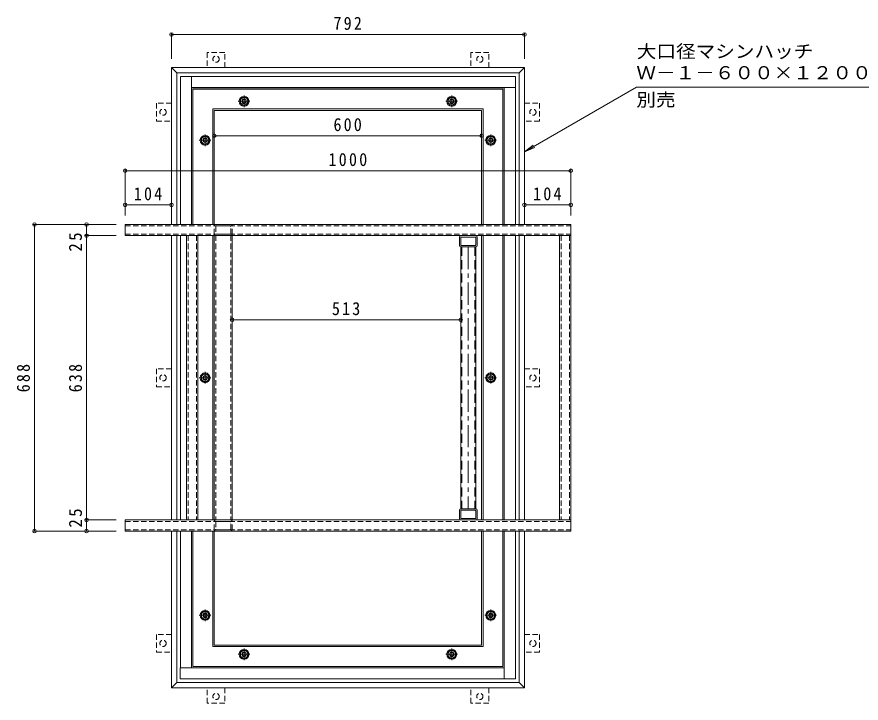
# Model space of a CAD drawing. Units: millimetres at full size, sheet at 1:10. Extents: x -1639 to 1827, y -1370 to 1367.
# Drawn here: x -1639 to 256, y -173 to 1367 of the extents above; entities that cross this region are included whole.
import ezdxf
from ezdxf.enums import TextEntityAlignment as Align

# ---------------------------------------------------------------- set-up
doc = ezdxf.new("R2010")
doc.units = ezdxf.units.MM
doc.header["$LTSCALE"] = 10
doc.header["$PDMODE"] = 32
doc.header["$PDSIZE"] = 8
for name, pattern in [('CHAIN1', [8, 5, -1, 1, -1]), ('DASHED1', [1.8, 1.2, -0.6]), ('DASHED2', [3, 2, -1])]:
    doc.linetypes.add(name, pattern=pattern)
for name, color, linetype, lineweight in [('B-2', 3, 'CHAIN1', 9), ('B-5', 7, 'Continuous', 9), ('B-8', 5, 'Continuous', 5), ('B-9', 134, 'Continuous', 5), ('B-A', 6, 'Continuous', 9), ('B-B', 7, 'Continuous', 9), ('B-C', 2, 'DASHED1', 9), ('B-F', 7, 'Continuous', 9), ('C-0', 2, 'Continuous', 9), ('C-1', 2, 'Continuous', 9), ('C-2', 4, 'Continuous', 9), ('C-5', 7, 'Continuous', 9), ('C-6', 6, 'Continuous', 9), ('C-7', 5, 'Continuous', 5), ('C-E', 3, 'DASHED1', 9), ('C-F', 7, 'Continuous', 9)]:
    doc.layers.add(name, color=color, linetype=linetype, lineweight=lineweight)
doc.styles.add('ＭＳ ゴシック', font='')
doc.styles.get('ＭＳ ゴシック').set_extended_font_data('MS Gothic')

msp = doc.modelspace()

# ---------------------------------------------------------------- linework, layer by layer
at = {"layer": 'B-2', "linetype": 'Continuous'}
for p, q in [((-642.65, 850.91), (-642.65, 262.91)), ((-608.65, 850.91), (-608.65, 262.91))]:
    msp.add_line(p, q, dxfattribs=at)
at = {"layer": 'B-2', "linetype": 'DASHED2'}
for p, q in [((-640.35, 850.91), (-640.35, 262.91)), ((-610.95, 850.91), (-610.95, 262.91))]:
    msp.add_line(p, q, dxfattribs=at)
at = {"layer": 'B-2'}
msp.add_line((-625.65, 850.91), (-625.65, 262.91), dxfattribs=at)
at = {"layer": 'B-5'}
for p, q in [((425.85, 1209.03), (-248.5, 1209.03)), ((-499.65, 1064.03), (-476.55, 1073.6))]:
    msp.add_line(p, q, dxfattribs=at)
msp.add_lwpolyline([(-248.5, 1209.03), (-499.65, 1064.03), (-479.81, 1079.25)], dxfattribs=at)
at = {"layer": 'B-8'}
for p, q in [((-645.65, 853.91), (-645.65, 872.91)), ((-608.65, 875.91), (-642.65, 875.91)), ((-642.45, 871.71), (-642.45, 855.11)), ((-609.85, 872.71), (-641.45, 872.71)), ((-608.85, 855.11), (-608.85, 871.71)), ((-605.65, 853.91), (-605.65, 872.91)), ((-609.85, 854.11), (-641.45, 854.11)), ((-642.65, 850.91), (-608.65, 850.91)), ((-645.65, 240.91), (-645.65, 259.91)), ((-608.65, 262.91), (-642.65, 262.91)), ((-642.45, 258.71), (-642.45, 242.11)), ((-609.85, 259.71), (-641.45, 259.71)), ((-608.85, 242.11), (-608.85, 258.71)), ((-605.65, 240.91), (-605.65, 259.91)), ((-642.65, 237.91), (-608.65, 237.91)), ((-609.85, 241.11), (-641.45, 241.11))]:
    msp.add_line(p, q, dxfattribs=at)
for centre, radius, start, end in [((-642.65, 872.91), 3, 90, 180), ((-641.45, 871.71), 1, 90, 180), ((-609.85, 871.71), 1, 0, 90), ((-608.65, 872.91), 3, 0, 90), ((-642.65, 853.91), 3, 180, 270), ((-641.45, 855.11), 1, 180, 270), ((-609.85, 855.11), 1, 270, 0), ((-608.65, 853.91), 3, 270, 0), ((-642.65, 259.91), 3, 90, 180), ((-641.45, 258.71), 1, 90, 180), ((-609.85, 258.71), 1, 0, 90), ((-608.65, 259.91), 3, 0, 90), ((-642.65, 240.91), 3, 180, 270), ((-641.45, 242.11), 1, 180, 270), ((-609.85, 242.11), 1, 270, 0), ((-608.65, 240.91), 3, 270, 0)]:
    msp.add_arc(centre, radius, start, end, dxfattribs=at)
at = {"layer": 'B-9'}
for p, q in [((-1395.65, 900.91), (-395.65, 900.91)), ((-1395.65, 875.91), (-1395.65, 900.91)), ((-395.65, 875.91), (-395.65, 900.91)), ((-1395.65, 875.91), (-395.65, 875.91)), ((-1395.65, 237.91), (-395.65, 237.91)), ((-1395.65, 237.91), (-1395.65, 212.91)), ((-395.65, 237.91), (-395.65, 212.91)), ((-1395.65, 212.91), (-395.65, 212.91))]:
    msp.add_line(p, q, dxfattribs=at)
at = {"layer": 'B-9', "linetype": 'DASHED1'}
for p, q in [((-1395.65, 897.71), (-395.65, 897.71)), ((-1395.65, 879.11), (-395.65, 879.11)), ((-1395.65, 234.71), (-395.65, 234.71)), ((-1395.65, 216.11), (-395.65, 216.11))]:
    msp.add_line(p, q, dxfattribs=at)
at = {"layer": 'B-A'}
for p, q in [((-1257.65, 875.91), (-1257.65, 237.91)), ((-1232.65, 875.91), (-1232.65, 237.91)), ((-420.65, 875.91), (-420.65, 237.91)), ((-395.65, 875.91), (-395.65, 237.91))]:
    msp.add_line(p, q, dxfattribs=at)
at = {"layer": 'B-A', "linetype": 'DASHED1'}
for p, q in [((-1254.45, 875.91), (-1254.45, 237.91)), ((-1235.85, 875.91), (-1235.85, 237.91)), ((-417.45, 875.91), (-417.45, 237.91)), ((-398.85, 875.91), (-398.85, 237.91))]:
    msp.add_line(p, q, dxfattribs=at)
at = {"layer": 'B-B'}
for p, q in [((-1195.65, 875.91), (-1195.65, 237.91)), ((-1155.65, 875.91), (-1195.65, 875.91)), ((-1155.65, 875.91), (-1155.65, 237.91)), ((-1195.65, 237.91), (-1155.65, 237.91))]:
    msp.add_line(p, q, dxfattribs=at)
at = {"layer": 'B-B', "linetype": 'DASHED1'}
for p, q in [((-1192.45, 875.91), (-1192.45, 237.91)), ((-1158.85, 875.91), (-1158.85, 237.91))]:
    msp.add_line(p, q, dxfattribs=at)
at = {"layer": 'B-C'}
for p, q in [((-1195.65, 878.91), (-1195.65, 897.91)), ((-1158.65, 900.91), (-1192.65, 900.91)), ((-1192.45, 896.71), (-1192.45, 880.11)), ((-1159.85, 897.71), (-1191.45, 897.71)), ((-1158.85, 880.11), (-1158.85, 896.71)), ((-1155.65, 878.91), (-1155.65, 897.91)), ((-1192.65, 875.91), (-1158.65, 875.91)), ((-1159.85, 879.11), (-1191.45, 879.11)), ((-1195.65, 215.91), (-1195.65, 234.91)), ((-1158.65, 237.91), (-1192.65, 237.91)), ((-1192.45, 233.71), (-1192.45, 217.11)), ((-1159.85, 234.71), (-1191.45, 234.71)), ((-1158.85, 217.11), (-1158.85, 233.71)), ((-1155.65, 215.91), (-1155.65, 234.91)), ((-1192.65, 212.91), (-1158.65, 212.91)), ((-1159.85, 216.11), (-1191.45, 216.11))]:
    msp.add_line(p, q, dxfattribs=at)
for centre, radius, start, end in [((-1192.65, 897.91), 3, 90, 180), ((-1191.45, 896.71), 1, 90, 180), ((-1159.85, 896.71), 1, 0, 90), ((-1158.65, 897.91), 3, 0, 90), ((-1192.65, 878.91), 3, 180, 270), ((-1191.45, 880.11), 1, 180, 270), ((-1159.85, 880.11), 1, 270, 0), ((-1158.65, 878.91), 3, 270, 0), ((-1192.65, 234.91), 3, 90, 180), ((-1191.45, 233.71), 1, 90, 180), ((-1159.85, 233.71), 1, 0, 90), ((-1158.65, 234.91), 3, 0, 90), ((-1192.65, 215.91), 3, 180, 270), ((-1191.45, 217.11), 1, 180, 270), ((-1159.85, 217.11), 1, 270, 0), ((-1158.65, 215.91), 3, 270, 0)]:
    msp.add_arc(centre, radius, start, end, dxfattribs=at)
at = {"layer": 'B-F'}
for p, q in [((-1291.65, 1330.31), (-1291.65, 1272.91)), ((-1291.65, 1327.31), (-499.65, 1327.31)), ((-499.65, 1330.31), (-499.65, 1272.91)), ((-1195.65, 1100.1), (-595.65, 1100.1)), ((-1395.65, 1024.67), (-1395.65, 920.91)), ((-395.65, 1024.67), (-395.65, 920.91)), ((-1395.65, 1021.67), (-395.65, 1021.67)), ((-1395.65, 944.86), (-1291.65, 944.86)), ((-499.65, 944.86), (-395.65, 944.86)), ((-1602.13, 900.91), (-1415.65, 900.91)), ((-1599.13, 212.91), (-1599.13, 900.91)), ((-1482.21, 900.91), (-1482.21, 875.91)), ((-1485.21, 875.91), (-1415.65, 875.91)), ((-1482.21, 875.91), (-1482.21, 237.91)), ((-1155.65, 687.18), (-642.65, 687.18)), ((-1485.21, 237.91), (-1415.65, 237.91)), ((-1482.21, 237.91), (-1482.21, 212.91)), ((-1602.13, 212.91), (-1415.65, 212.91))]:
    msp.add_line(p, q, dxfattribs=at)
for p in [(-1291.65, 1327.31), (-499.65, 1327.31), (-1195.65, 1100.1), (-595.65, 1100.1), (-1395.65, 1021.67), (-395.65, 1021.67), (-1395.65, 944.86), (-1291.65, 944.86), (-499.65, 944.86), (-395.65, 944.86), (-1599.13, 900.91), (-1482.21, 900.91), (-1482.21, 875.91), (-1155.65, 687.18), (-642.65, 687.18), (-1482.21, 237.91), (-1599.13, 212.91), (-1482.21, 212.91)]:
    msp.add_point(p, dxfattribs=at)
at = {"layer": 'C-0', "linetype": 'CHAIN1'}
for p, q in [((-1115.6, 1177.41), (-1141.7, 1177.41)), ((-1128.65, 1164.36), (-1128.65, 1190.46)), ((-675.7, 1177.41), (-649.6, 1177.41)), ((-662.65, 1164.36), (-662.65, 1190.46)), ((-1216.15, 1076.86), (-1216.15, 1102.96)), ((-575.15, 1076.86), (-575.15, 1102.96)), ((-1203.1, 1089.91), (-1229.2, 1089.91)), ((-588.2, 1089.91), (-562.1, 1089.91)), ((-1216.15, 569.96), (-1216.15, 543.86)), ((-575.15, 569.96), (-575.15, 543.86)), ((-1203.1, 556.91), (-1229.2, 556.91)), ((-588.2, 556.91), (-562.1, 556.91)), ((-1203.1, 23.91), (-1229.2, 23.91)), ((-1216.15, 36.96), (-1216.15, 10.86)), ((-588.2, 23.91), (-562.1, 23.91)), ((-575.15, 36.96), (-575.15, 10.86)), ((-1128.65, -50.54), (-1128.65, -76.64)), ((-662.65, -50.54), (-662.65, -76.64)), ((-1115.6, -63.59), (-1141.7, -63.59)), ((-675.7, -63.59), (-649.6, -63.59))]:
    msp.add_line(p, q, dxfattribs=at)
at = {"layer": 'C-0'}
for p, q in [((-1128.65, 1187.21), (-1137.15, 1182.3)), ((-1128.65, 1187.21), (-1120.15, 1182.3)), ((-1120.15, 1172.52), (-1120.15, 1182.3)), ((-662.65, 1187.21), (-671.15, 1182.3)), ((-671.15, 1172.52), (-671.15, 1182.3)), ((-662.65, 1187.21), (-654.15, 1182.3)), ((-1128.65, 1167.61), (-1120.15, 1172.52)), ((-662.65, 1167.61), (-671.15, 1172.52)), ((-1216.15, 1099.71), (-1224.65, 1094.8)), ((-1216.15, 1099.71), (-1207.65, 1094.8)), ((-575.15, 1099.71), (-583.65, 1094.8)), ((-575.15, 1099.71), (-566.65, 1094.8)), ((-1216.15, 1080.11), (-1207.65, 1085.02)), ((-1207.65, 1085.02), (-1207.65, 1094.8)), ((-583.65, 1085.02), (-583.65, 1094.8)), ((-575.15, 1080.11), (-583.65, 1085.02)), ((-1216.15, 547.11), (-1224.65, 552.02)), ((-1216.15, 566.71), (-1207.65, 561.8)), ((-1216.15, 547.11), (-1207.65, 552.02)), ((-1207.65, 561.8), (-1207.65, 552.02)), ((-575.15, 566.71), (-583.65, 561.8)), ((-583.65, 561.8), (-583.65, 552.02)), ((-575.15, 547.11), (-583.65, 552.02)), ((-575.15, 547.11), (-566.65, 552.02)), ((-1216.15, 14.11), (-1224.65, 19.02)), ((-1216.15, 33.71), (-1207.65, 28.8)), ((-1216.15, 14.11), (-1207.65, 19.02)), ((-1207.65, 28.8), (-1207.65, 19.02)), ((-575.15, 33.71), (-583.65, 28.8)), ((-583.65, 28.8), (-583.65, 19.02)), ((-575.15, 14.11), (-583.65, 19.02)), ((-575.15, 14.11), (-566.65, 19.02)), ((-1128.65, -53.79), (-1120.15, -58.7)), ((-662.65, -53.79), (-671.15, -58.7)), ((-1128.65, -73.39), (-1137.15, -68.48)), ((-1128.65, -73.39), (-1120.15, -68.48)), ((-1120.15, -58.7), (-1120.15, -68.48)), ((-671.15, -58.7), (-671.15, -68.48)), ((-662.65, -73.39), (-671.15, -68.48)), ((-662.65, -73.39), (-654.15, -68.48))]:
    msp.add_line(p, q, dxfattribs=at)
for points in [[(-1128.65, 1167.61), (-1137.15, 1172.52), (-1137.15, 1182.3)], [(-662.65, 1167.61), (-654.15, 1172.52), (-654.15, 1182.3)], [(-1216.15, 1080.11), (-1224.65, 1085.02), (-1224.65, 1094.8)], [(-575.15, 1080.11), (-566.65, 1085.02), (-566.65, 1094.8)], [(-1216.15, 566.71), (-1224.65, 561.8), (-1224.65, 552.02)], [(-575.15, 566.71), (-566.65, 561.8), (-566.65, 552.02)], [(-1216.15, 33.71), (-1224.65, 28.8), (-1224.65, 19.02)], [(-575.15, 33.71), (-566.65, 28.8), (-566.65, 19.02)], [(-1128.65, -53.79), (-1137.15, -58.7), (-1137.15, -68.48)], [(-662.65, -53.79), (-654.15, -58.7), (-654.15, -68.48)]]:
    msp.add_lwpolyline(points, dxfattribs=at)
for centre, radius in [((-1128.65, 1177.43), 8.5), ((-1128.65, 1177.41), 5), ((-1128.65, 1177.41), 4.19), ((-662.65, 1177.43), 8.5), ((-662.65, 1177.41), 5), ((-662.65, 1177.41), 4.19), ((-1216.15, 1089.93), 8.5), ((-1216.15, 1089.91), 5), ((-1216.15, 1089.91), 4.19), ((-575.15, 1089.93), 8.5), ((-575.15, 1089.91), 5), ((-575.15, 1089.91), 4.19), ((-1216.15, 556.9), 8.5), ((-1216.15, 556.91), 5), ((-1216.15, 556.91), 4.19), ((-575.15, 556.9), 8.5), ((-575.15, 556.91), 5), ((-575.15, 556.91), 4.19), ((-1216.15, 23.9), 8.5), ((-1216.15, 23.91), 5), ((-1216.15, 23.91), 4.19), ((-575.15, 23.9), 8.5), ((-575.15, 23.91), 5), ((-575.15, 23.91), 4.19), ((-1128.65, -63.6), 8.5), ((-662.65, -63.6), 8.5), ((-1128.65, -63.59), 5), ((-1128.65, -63.59), 4.19), ((-662.65, -63.59), 5), ((-662.65, -63.59), 4.19)]:
    msp.add_circle(centre, radius, dxfattribs=at)
at = {"layer": 'C-1'}
for p, q in [((-1198.85, 1160.11), (-592.45, 1160.11)), ((-1198.85, 900.91), (-1198.85, 1160.11)), ((-595.65, 1156.91), (-1195.65, 1156.91)), ((-1195.65, 1156.91), (-1195.65, 900.91)), ((-595.65, 1156.91), (-595.65, 900.91)), ((-592.45, 1160.11), (-592.45, 900.91)), ((-1198.85, 875.91), (-1198.85, 237.91)), ((-1195.65, 875.91), (-1195.65, 237.91)), ((-595.65, 875.91), (-595.65, 237.91)), ((-592.45, 875.91), (-592.45, 237.91)), ((-1198.85, -46.29), (-1198.85, 212.91)), ((-1195.65, 212.91), (-1195.65, -43.09)), ((-595.65, 212.91), (-595.65, -43.09)), ((-592.45, 212.91), (-592.45, -46.29)), ((-592.45, -46.29), (-1198.85, -46.29)), ((-1195.65, -43.09), (-595.65, -43.09))]:
    msp.add_line(p, q, dxfattribs=at)
at = {"layer": 'C-2'}
for p, q in [((-1291.65, 1252.91), (-1279.65, 1240.91)), ((-1291.65, 1252.91), (-1291.65, 900.91)), ((-499.65, 1252.91), (-499.65, 900.91)), ((-511.65, 1240.91), (-1279.65, 1240.91)), ((-1279.65, 1240.91), (-1279.65, 900.91)), ((-511.65, 1240.91), (-511.65, 900.91)), ((-1291.65, 875.91), (-1291.65, 237.91)), ((-1279.65, 875.91), (-1279.65, 237.91)), ((-511.65, 875.91), (-511.65, 237.91)), ((-499.65, 875.91), (-499.65, 237.91)), ((-1291.65, 212.91), (-1291.65, -139.09)), ((-1279.65, 212.91), (-1279.65, -127.09)), ((-511.65, 212.91), (-511.65, -127.09)), ((-499.65, 212.91), (-499.65, -139.09)), ((-1279.65, -127.09), (-1291.65, -139.09)), ((-511.65, -127.09), (-1279.65, -127.09)), ((-511.65, -127.09), (-499.65, -139.09)), ((-499.65, -139.09), (-1291.65, -139.09))]:
    msp.add_line(p, q, dxfattribs=at)
at = {"layer": 'C-2', "color": 3}
for p, q in [((-1246.45, 1208.11), (-1246.45, 1233.11)), ((-519.45, 1233.11), (-1246.45, 1233.11)), ((-519.45, 1208.11), (-519.45, 1233.11)), ((-519.45, 1208.11), (-1246.45, 1208.11)), ((-1271.85, -118.89), (-1271.85, -93.89)), ((-544.85, -93.89), (-1271.85, -93.89)), ((-544.85, -118.89), (-544.85, -93.89)), ((-544.85, -118.89), (-1271.85, -118.89))]:
    msp.add_line(p, q, dxfattribs=at)
at = {"layer": 'C-2'}
msp.add_lwpolyline([(-511.65, 1240.91), (-499.65, 1252.91), (-1291.65, 1252.91)], dxfattribs=at)
at = {"layer": 'C-5'}
for centre in [(-1128.65, 1177.41), (-662.65, 1177.41), (-1216.15, 1089.91), (-575.15, 1089.91), (-1216.15, 556.91), (-575.15, 556.91), (-1216.15, 23.91), (-575.15, 23.91), (-1128.65, -63.59), (-662.65, -63.59)]:
    msp.add_circle(centre, 11, dxfattribs=at)
at = {"layer": 'C-6'}
for p, q in [((-1271.45, 1233.11), (-1246.45, 1233.11)), ((-1271.45, 900.91), (-1271.45, 1233.11)), ((-1246.45, 900.91), (-1246.45, 1233.11)), ((-544.85, 1208.11), (-519.85, 1208.11)), ((-544.85, 900.91), (-544.85, 1208.11)), ((-519.85, 900.91), (-519.85, 1208.11)), ((-1271.45, 237.91), (-1271.45, 875.91)), ((-544.85, 237.91), (-544.85, 875.91)), ((-519.85, 237.91), (-519.85, 875.91)), ((-1271.45, -93.89), (-1271.45, 212.91)), ((-1246.45, -93.89), (-1246.45, 212.91)), ((-544.85, -118.89), (-544.85, 212.91)), ((-519.85, -118.89), (-519.85, 212.91)), ((-1271.45, -93.89), (-1246.45, -93.89)), ((-544.85, -118.89), (-519.85, -118.89))]:
    msp.add_line(p, q, dxfattribs=at)
at = {"layer": 'C-7'}
for p, q in [((-1246.45, 1207.71), (-544.85, 1207.71)), ((-1246.45, 900.91), (-1246.45, 1207.71)), ((-1243.45, 1204.71), (-547.85, 1204.71)), ((-1243.45, 900.91), (-1243.45, 1204.71)), ((-547.85, 1204.71), (-547.85, 900.91)), ((-544.85, 1207.71), (-544.85, 900.91)), ((-547.85, 875.91), (-547.85, 237.91)), ((-544.85, 875.91), (-544.85, 237.91)), ((-1246.45, -93.89), (-1246.45, 212.91)), ((-1243.45, -90.89), (-1243.45, 212.91)), ((-547.85, 212.91), (-547.85, -90.89)), ((-544.85, 212.91), (-544.85, -93.89)), ((-1246.45, -93.89), (-544.85, -93.89)), ((-1243.45, -90.89), (-547.85, -90.89))]:
    msp.add_line(p, q, dxfattribs=at)
at = {"layer": 'C-E'}
for p, q in [((-1171.65, 1252.91), (-1171.65, 1286.91)), ((-579.65, 1252.91), (-579.65, 1286.91)), ((-1291.65, 1172.91), (-1325.65, 1172.91)), ((-499.65, 1172.91), (-465.65, 1172.91)), ((-1291.65, 576.91), (-1325.65, 576.91)), ((-499.65, 576.91), (-465.65, 576.91)), ((-1291.65, -19.09), (-1325.65, -19.09)), ((-499.65, -19.09), (-465.65, -19.09)), ((-1171.65, -139.09), (-1171.65, -173.09)), ((-579.65, -139.09), (-579.65, -173.09))]:
    msp.add_line(p, q, dxfattribs=at)
for points in [[(-1171.65, 1286.91), (-1211.65, 1286.91), (-1211.65, 1252.91)], [(-579.65, 1286.91), (-619.65, 1286.91), (-619.65, 1252.91)], [(-1325.65, 1172.91), (-1325.65, 1132.91), (-1291.65, 1132.91)], [(-465.65, 1172.91), (-465.65, 1132.91), (-499.65, 1132.91)], [(-1325.65, 576.91), (-1325.65, 536.91), (-1291.65, 536.91)], [(-465.65, 576.91), (-465.65, 536.91), (-499.65, 536.91)], [(-1325.65, -19.09), (-1325.65, -59.09), (-1291.65, -59.09)], [(-465.65, -19.09), (-465.65, -59.09), (-499.65, -59.09)], [(-1171.65, -173.09), (-1211.65, -173.09), (-1211.65, -139.09)], [(-579.65, -173.09), (-619.65, -173.09), (-619.65, -139.09)]]:
    msp.add_lwpolyline(points, dxfattribs=at)
for centre in [(-1191.65, 1271.91), (-599.65, 1271.91), (-1310.65, 1152.91), (-480.65, 1152.91), (-1310.65, 556.91), (-480.65, 556.91), (-1310.65, -39.09), (-480.65, -39.09), (-1191.65, -158.09), (-599.65, -158.09)]:
    msp.add_circle(centre, 7, dxfattribs=at)
at = {"layer": 'C-F'}
msp.add_line((-595.65, 399.3), (-595.65, 279.99), dxfattribs=at)

# ---------------------------------------------------------------- texts
at = {"layer": 'B-5', "color": 2, "style": 'ＭＳ ゴシック', "width": 1.1}
for s, p in [('大口径マシンハッチ', (-247.47, 1265.97)), ('Ｗ－１－６００×１２００\u3000受枠', (-248.5, 1218.12)), ('別売', (-248.5, 1157.43))]:
    msp.add_text(s, height=29.33, dxfattribs=at).set_placement(p, align=Align.BOTTOM_LEFT)
at = {"layer": 'B-F', "color": 2, "char_height": 29.33, "attachment_point": 7, "style": 'ＭＳ ゴシック'}
for s, insert in [('\\T1.27;\\W0.9;792', (-928.15, 1337.31)), ('\\T1.27;\\W0.9;600', (-928.15, 1110.1)), ('\\T1.28;\\W0.9;1000', (-939.4, 1031.67)), ('\\T1.27;\\W0.9;104', (-1376.15, 954.86)), ('\\T1.27;\\W0.9;104', (-480.15, 954.86)), ('\\T1.27;\\W0.9;513', (-931.65, 697.18))]:
    msp.add_mtext(s, dxfattribs=dict(at, insert=insert))
at = {"layer": 'B-F', "color": 2, "char_height": 29.33, "attachment_point": 7, "rotation": 90, "style": 'ＭＳ ゴシック'}
for s, insert in [('\\T1.27;\\W0.95;25', (-1492.21, 840.1)), ('\\T1.27;\\W0.9;688', (-1609.13, 524.41)), ('\\T1.27;\\W0.9;638', (-1492.21, 524.41)), ('\\T1.27;\\W0.95;25', (-1492.21, 220.82))]:
    msp.add_mtext(s, dxfattribs=dict(at, insert=insert))

doc.saveas('drawing.dxf')
